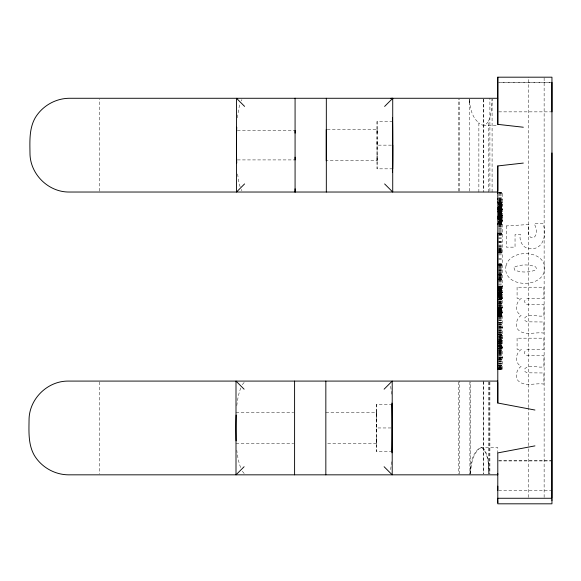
<?xml version="1.0" encoding="UTF-8"?>
<svg xmlns="http://www.w3.org/2000/svg" width="581" height="581" viewBox="0 0 581 581"><rect width="100%" height="100%" fill="white"/><g stroke="black" fill="none" stroke-linecap="round" stroke-linejoin="round"><path stroke-width="0.44" stroke-dasharray="2.9 2.18" d="M99.286 191.127L99.286 99.177M376.677 431.894L376.677 424.021M392.298 404.282L376.648 404.282L376.648 430.601M392.298 451.64L376.648 451.64L376.691 427.957L392.313 427.957M376.648 420.339L376.662 412.35L325.847 412.336M376.677 438.771L376.662 443.572L325.847 443.586M377.091 153.9L377.076 160.763L326.261 160.538M392.727 121.473L377.062 121.473L377.047 145.148L392.727 145.148M392.727 168.831L377.062 168.831L377.062 137.53M458.598 191.127L458.598 99.177M459.513 191.127L459.513 99.177M459.571 473.929L459.571 381.085M469.375 191.127L469.375 99.177M470.508 473.929L470.508 381.986M478.867 192.028L478.867 122.838C471.932 117.398 470.022 107.848 469.375 99.489M488.258 192.028L488.258 121.887C491.33 114.769 491.824 106.817 492.063 99.148M489.899 191.127L489.899 98.276M492.092 192.028L492.092 99.177M528.514 497.365L528.514 446.542M528.514 445.634L528.514 408.428M528.514 407.521L528.514 77.186M544.136 497.365L544.136 77.186M377.062 133.419L377.076 129.541L326.261 129.527M469.898 474.83C470.356 465.635 471.38 454.872 478.867 448.525L481.221 447.566L497.794 447.566L497.794 453.318M470.603 473.224C471.104 464.524 472.411 454.473 479.485 448.525L481.62 447.566L483.653 448.525C488.752 455.584 488.926 464.836 489.042 473.224M488.258 121.887L485.985 124.261L483.101 125.22L480.218 124.261L478.867 122.838M498.701 111.857L551.95 111.857M483.101 125.22L497.794 125.22M237.382 130.391L295.075 130.391M237.382 159.913L295.075 159.913M498.578 192.355L502.485 192.355L502.485 193.386L498.578 193.386M498.578 192.572L502.485 192.572L502.485 234.216L498.578 234.216M498.578 192.674L502.485 192.674M498.578 193.219L502.485 193.219M498.578 194.294L502.485 194.294M498.578 195.804L502.485 195.804M498.578 197.7L502.485 197.7M498.578 198.542L502.485 198.542L502.485 199.632L498.578 199.632M498.578 198.905L502.485 198.905M498.578 199.043L502.485 199.043M498.578 199.937L502.485 199.987M498.578 200.387L502.485 200.387M498.578 200.772L502.485 200.772M498.578 201.665L502.485 201.665M498.578 201.912L502.485 201.912L502.485 202.929L498.578 202.929M498.578 202.043L502.485 202.043M502.485 202.152L498.578 202.137L502.485 202.224M498.578 202.362L502.485 202.413L498.578 202.515M498.578 202.638L502.485 202.638M498.578 202.689L502.485 202.733M498.578 202.798L502.485 202.863M498.578 203.089L502.485 203.139M498.578 203.285L502.485 203.285M498.578 203.539L502.485 203.619M498.578 203.662L502.485 203.72M498.578 203.822L502.485 203.822M498.578 203.967L502.485 203.916M498.578 204.047L502.485 204.047M498.578 204.447L502.485 204.447M498.578 204.512L502.485 204.512M498.578 204.694L502.485 204.694M498.578 204.795L502.485 204.795M502.485 204.933L498.578 204.94L502.485 205.02M498.578 205.144L502.485 205.108M498.578 205.71L502.485 205.71M498.578 205.827L502.485 205.827M498.578 206.168L502.485 206.168M498.578 206.371L502.485 206.328M498.578 206.458L502.485 206.458M498.578 206.604L502.485 206.604M498.578 206.713L502.485 206.713M498.578 207.105L502.485 207.134M498.578 207.424L502.485 207.424L502.485 208.288L498.578 208.288L502.485 208.194M498.578 207.722L502.485 207.722M498.578 207.838L502.485 207.838M498.578 207.983L502.485 207.983M498.578 208.027L502.485 208.027M498.578 208.456L502.485 208.456L502.485 209.719L498.578 209.697L502.485 209.683M498.578 208.543L502.485 208.535M498.578 208.702L502.485 208.623M498.578 208.768L502.485 208.79M498.578 208.913L502.485 208.928M498.578 209.153L502.485 209.153M498.578 209.305L502.485 209.269M498.578 209.567L502.485 209.567M498.578 209.814L502.485 209.814M498.578 210.01L502.485 210.002L498.578 210.351M498.578 210.518L502.485 210.518M498.578 210.78L502.485 210.78M498.578 210.976L502.485 210.947M498.578 211.099L502.485 211.128L502.485 211.847L498.578 211.847M498.578 211.157L502.485 211.157M498.578 211.295L502.485 211.368M498.578 211.448L502.485 211.411M498.578 211.578L502.485 211.578M498.578 211.745L502.485 211.716M498.578 211.992L502.485 211.992M498.578 212.268L502.485 212.268M498.578 212.537L502.485 212.537M498.578 212.69L502.485 212.69M498.578 212.748L502.485 212.748M498.578 212.878L502.485 212.878M498.578 213.045L502.485 213.002M498.578 213.125L502.485 213.125M498.578 213.547L502.485 213.445M498.578 213.779L502.485 213.779M498.578 213.982L502.485 213.982M498.578 214.157L502.485 214.157L498.578 214.28M498.578 214.367L502.485 214.367M498.578 214.636L502.485 214.592M498.578 214.679L502.485 214.679M498.578 214.817L502.485 214.803M498.578 214.977L502.485 214.977M498.578 215.035L502.485 215.05M498.578 215.137L502.485 215.137M498.578 215.304L502.485 215.304M498.578 215.471L502.485 215.42M502.485 215.536L498.578 215.58L502.485 215.624M502.485 215.769L498.578 215.841L502.485 215.871M498.578 216.023L502.485 216.038M498.578 216.11L502.485 216.212L502.485 218.957M498.578 216.248L502.485 216.248M498.578 216.546L502.485 216.568L498.578 216.669M498.578 216.771L502.485 216.815M498.578 216.858L502.485 216.931M502.485 217.062L498.578 217.018L502.485 217.12M498.578 217.25L502.485 217.214M498.578 217.548L502.485 217.49M498.578 217.606L502.485 217.65M498.578 217.715L502.485 217.679M498.578 217.882L502.485 217.882M498.578 218.267L502.485 218.267M498.578 218.282L502.485 218.282M498.578 218.441L502.485 218.441M498.578 218.536L502.485 218.616M498.578 218.79L502.485 218.797M498.578 218.892L502.485 218.914M498.578 219.124L502.485 219.124M498.578 219.226L502.485 219.226M498.578 219.429L502.485 219.436M498.578 219.538L502.485 219.538M498.578 220.126L502.485 220.199M498.578 220.548L502.485 220.504M498.578 221.245L502.485 221.245M498.578 221.346L502.485 221.325M498.578 221.448L502.485 221.426M498.578 221.681L502.485 221.681M498.578 221.92L502.485 221.92M498.578 222.087L502.485 222.087M498.578 222.203L502.485 222.269M498.578 222.363L502.485 222.341M498.578 222.45L502.485 222.487M498.578 222.705L502.485 222.705M498.578 222.879L502.485 222.879M498.578 222.988L502.485 222.988M498.578 223.017L502.485 223.031M498.578 223.22L502.485 223.184M498.578 223.336L502.485 223.336M498.578 223.409L502.485 223.453M498.578 223.532L502.485 223.525L502.485 224.426L498.578 224.426M498.578 223.736L502.485 223.845L498.578 223.903M498.578 224.063L502.485 224.077M498.578 224.172L502.485 224.201M498.578 224.251L502.485 224.281M498.578 225.45L502.485 225.755L498.578 225.748M498.578 226.626L502.485 226.626M498.578 226.67L502.485 226.67M498.578 227.977L502.485 228.028M498.578 228.115L502.485 228.115M498.578 229.684L502.485 229.684M498.578 230.541L502.485 230.541M498.578 231.354L502.485 231.354M498.578 232.669L502.485 232.669M498.578 233.134L502.485 233.155L502.485 369.4L498.578 369.393M498.578 233.301L502.485 233.366M498.578 233.526L502.485 233.526M498.578 233.664L502.485 233.773M498.578 233.816L502.485 233.816M498.578 234.375L502.485 234.375M498.578 234.949L502.485 234.949M498.578 235.174L502.485 235.174M498.578 237.883L502.485 237.883M498.578 238.326L502.485 238.326M498.578 241.26L502.485 241.26M498.578 241.907L502.485 241.907M498.578 242.095L502.485 242.088M498.578 242.262L502.485 242.262M498.578 245.066L502.485 245.066M498.578 245.886L502.485 245.937M498.578 246.54L502.485 246.54M498.578 246.983L502.485 246.983M498.578 248.007L502.485 248.007M498.578 248.385L502.485 248.385M498.578 248.958L502.485 248.958M498.578 249.249L502.485 249.249M498.578 249.837L502.485 249.837M498.578 250.084L502.485 250.084M498.578 250.215L502.485 250.215M498.578 250.941L502.485 250.941M498.578 250.97L502.485 250.97M498.578 251.638L502.485 251.638M498.578 251.74L502.485 251.74M498.578 252.118L502.485 252.118M498.578 252.277L502.485 252.277M498.578 252.452L502.485 252.452M498.578 252.612L502.485 252.612M498.578 253.795L502.485 253.795M498.578 254.87L502.485 254.87M498.578 258.661L502.485 258.661M498.578 259.801L502.485 259.801M498.578 263.825L502.485 263.825M498.578 264.043L502.485 264.043M498.578 264.166L502.485 264.166M498.578 264.326L502.485 264.355M498.578 264.515L502.485 264.515M498.578 264.689L502.485 264.689M498.578 264.98L502.485 264.98M498.578 265.067L502.485 265.067M498.578 265.176L502.485 265.176M498.578 265.851L502.485 265.851M498.578 265.989L502.485 265.989M498.578 266.744L502.485 266.744M498.578 267.18L502.485 267.18M498.578 267.892L502.485 267.892M498.578 268.538L502.485 268.538M498.578 269.257L502.485 269.257M498.578 269.969L502.485 269.969M498.578 270.274L502.485 270.274M498.578 270.361L502.485 270.361M498.578 271.356L502.485 271.356M498.578 272.082L502.485 272.082M498.578 272.612L502.485 272.612M498.578 273.39L502.485 273.39M498.578 273.622L502.485 273.622M498.578 274.29L502.485 274.283M498.578 274.544L502.485 274.544M498.578 274.755L502.485 274.755M498.578 274.849L502.485 274.915M498.578 275.147L502.485 275.14M498.578 275.205L502.485 275.205M498.578 275.91L502.485 275.91M498.578 276.302L502.485 276.302M498.578 276.955L502.485 276.955M498.578 277.384L502.485 277.384M498.578 277.783L502.485 277.783M498.578 278.205L502.485 278.205M498.578 278.408L502.485 278.408M498.578 278.807L502.485 278.873M498.578 279.229L502.485 279.214M498.578 279.519L502.485 279.454M498.578 279.635L502.485 279.635M498.578 279.708L502.485 279.708M498.578 279.781L502.485 279.846M498.578 279.969L502.485 279.933M498.578 280.536L502.485 280.536M498.578 280.986L502.485 280.986M498.578 281.553L502.485 281.553M498.578 282.969L502.485 283.027M498.578 284.77L502.485 284.77M498.578 285.983L502.485 285.983M498.578 286.389L502.485 286.389M498.578 286.731L502.485 286.731M498.578 286.912L502.485 286.898M498.578 286.992L502.485 286.934M498.578 287.065L502.485 287.05M498.578 287.312L502.485 287.312M498.578 287.413L502.485 287.413M498.578 287.53L502.485 287.631M498.578 287.762L502.485 287.82M498.578 288.249L502.485 288.249M498.578 288.452L502.485 288.452M498.578 288.488L502.485 288.488M498.578 288.67L502.485 288.67M498.578 288.793L502.485 288.793M498.578 289.062L502.485 289.062M498.578 289.149L502.485 289.149M498.578 289.331L502.485 289.331M498.578 289.498L502.485 289.461M498.578 289.687L502.485 289.687M498.578 289.737L502.485 289.737M498.578 289.839L502.485 289.839M498.578 290.042L502.485 290.042M498.578 290.268L502.485 290.268M498.578 290.398L502.485 290.398M498.578 290.529L502.485 290.529M498.578 290.769L502.485 290.718M498.578 290.979L502.485 290.979M498.578 291.248L502.485 291.212M498.578 291.509L502.485 291.509M498.578 291.836L502.485 291.836M498.578 292.105L502.485 292.105M498.578 292.323L502.485 292.323M498.578 292.701L502.485 292.701M498.578 292.737L502.485 292.737M498.578 293.064L502.485 293.064M498.578 293.136L502.485 293.136M498.578 293.405L502.485 293.405M498.578 293.507L502.485 293.507M498.578 293.812L502.485 293.812M498.578 294.088L502.485 294.088M498.578 294.182L502.485 294.211M502.485 294.327L498.578 294.4L502.485 294.48M498.578 294.618L502.485 294.618M498.578 294.77L502.485 294.77M498.578 294.857L502.485 294.857M498.578 295.003L502.485 295.003M498.578 295.133L502.485 295.112M498.578 295.25L502.485 295.25M498.578 295.431L502.485 295.504M498.578 295.606L502.485 295.547M498.578 295.751L502.485 295.751M498.578 296.157L502.485 296.157M498.578 296.499L502.485 296.492M498.578 296.717L502.485 296.717M498.578 296.913L502.485 296.913M498.578 297.007L502.485 297.007M498.578 297.319L502.485 297.319M498.578 297.465L502.485 297.465M498.578 297.733L502.485 297.784M502.485 297.908L498.578 297.908L502.485 298.031M498.578 298.685L502.485 298.765M498.578 298.968L502.485 298.997L498.578 299.07M498.578 299.222L502.485 299.222M498.578 299.368L502.485 299.368M498.578 299.673L502.485 299.673M498.578 299.825L502.485 299.825M498.578 300.951L502.485 300.951M498.578 301.299L502.485 301.299M498.578 301.466L502.485 301.466M498.578 302.113L502.485 302.113M498.578 302.614L502.485 302.614M498.578 302.904L502.485 302.984M498.578 303.231L502.485 303.231M498.578 303.565L502.485 303.565M498.578 303.878L502.485 303.878M498.578 304.023L502.485 304.023M498.578 304.727L502.485 304.727M498.578 305.301L502.485 305.207M498.578 305.512L502.485 305.512M498.578 305.795L502.485 305.795M498.578 306.441L502.485 306.441M498.578 306.645L502.485 306.637M498.578 307.211L502.485 307.211M498.578 307.342L502.485 307.269M498.578 307.451L502.485 307.451M498.578 307.603L502.485 307.603M502.485 307.719L498.578 307.719L502.485 307.828M498.578 307.959L502.485 307.937M498.578 308.017L502.485 308.032M498.578 308.264L502.485 308.257M498.578 308.38L502.485 308.358M498.578 308.504L502.485 308.46M498.578 308.598L502.485 308.627M498.578 308.736L502.485 308.736M498.578 308.845L502.485 308.939M498.578 309.005L502.485 309.034M498.578 309.143L502.485 309.157M498.578 309.281L502.485 309.281M498.578 309.397L502.485 309.397M498.578 309.462L502.485 309.462M498.578 309.593L502.485 309.593M498.578 309.724L502.485 309.724M498.578 309.891L502.485 309.862M498.578 310.065L502.485 310.065M498.578 310.385L502.485 310.385M498.578 310.515L502.485 310.515M498.578 310.61L502.485 310.588M498.578 310.857L502.485 310.857M498.578 310.958L502.485 310.958M498.578 311.089L502.485 311.089M498.578 311.358L502.485 311.358M498.578 311.561L502.485 311.561M498.578 311.663L502.485 311.627M498.578 312.048L502.485 312.048M498.578 312.099L502.485 312.113M498.578 312.643L502.485 312.643M498.578 312.723L502.485 312.709M498.578 312.898L502.485 312.898M498.578 313.036L502.485 313.036M498.578 313.144L502.485 313.144M498.578 313.232L502.485 313.232M498.578 313.333L502.485 313.341M498.578 313.435L502.485 313.435M498.578 313.58L502.485 313.58M498.578 313.842L502.485 313.82M498.578 313.972L502.485 313.972M498.578 314.096L502.485 314.089M498.578 314.219L502.485 314.219M498.578 314.306L502.485 314.306M498.578 314.641L502.485 314.641M498.578 314.837L502.485 314.837M498.578 315.033L502.485 315.033M498.578 315.323L502.485 315.243M498.578 315.454L502.485 315.454M498.578 315.556L502.485 315.556M498.578 315.679L502.485 315.679M498.578 315.73L502.485 315.73M498.578 315.904L502.485 315.846M498.578 315.962L502.485 315.962M498.578 316.115L502.485 316.115M498.578 316.224L502.485 316.224M498.578 316.449L502.485 316.449M498.578 316.71L502.485 316.71M498.578 316.972L502.485 316.972M498.578 317.248L502.485 317.248M498.578 318.09L502.485 318.032M498.578 318.606L502.485 318.606M498.578 319.608L502.485 319.608M498.578 320.668L502.485 320.668M498.578 320.705L502.485 320.705M498.578 322.201L502.485 322.201M498.578 322.426L502.485 322.426M498.578 322.811L502.485 322.811M498.578 322.978L502.485 322.978M498.578 323.29L502.485 323.29M498.578 324.445L502.485 324.445M498.578 324.568L502.485 324.568M498.578 324.75L502.485 324.75M498.578 325.672L502.485 325.672M498.578 326.551L502.485 326.551M498.578 326.725L502.485 326.725M498.578 327.139L502.485 327.11M498.578 327.502L502.485 327.502M498.578 328.033L502.485 328.033M498.578 328.207L502.485 328.207M498.578 329.253L502.485 329.253M498.578 330.124L502.485 330.124M498.578 330.589L502.485 330.589M498.578 330.916L502.485 330.901M498.578 331.381L502.485 331.381M498.578 332.179L502.485 332.179M498.578 332.608L502.485 332.608M498.578 332.79L502.485 332.79M498.578 333.218L502.485 333.182M498.578 334.024L502.485 334.024M498.578 334.169L502.485 334.169M498.578 334.467L502.485 334.467M498.578 334.525L502.485 334.525M498.578 334.794L502.485 334.801M498.578 334.976L502.485 334.976M498.578 335.978L502.485 336.043M498.578 336.464L502.485 336.464M498.578 336.581L502.485 336.624M498.578 337.14L502.485 337.14M498.578 337.844L502.485 337.844M498.578 338.142L502.485 338.142M498.578 338.984L502.485 338.984M498.578 339.442L502.485 339.442M498.578 339.645L502.485 339.645M498.578 339.936L502.485 339.936M502.485 340.495L498.578 340.481L502.485 340.568M498.578 340.771L502.485 340.662M498.578 340.873L502.485 340.865M498.578 340.953L502.485 340.953M498.578 341.105L502.485 341.12L498.578 341.214M498.578 341.301L502.485 341.301M498.578 341.446L502.485 341.396M498.578 341.534L502.485 341.613L498.578 341.701M498.578 342.136L502.485 342.136M498.578 342.245L502.485 342.245M498.578 342.347L502.485 342.347M498.578 342.95L502.485 342.95M498.578 343.269L502.485 343.284M498.578 343.429L502.485 343.429M498.578 343.669L502.485 343.669M498.578 343.872L502.485 343.872M498.578 343.996L502.485 343.996M498.578 344.533L502.485 344.627M498.578 345.099L502.485 345.041M498.578 345.23L502.485 345.23M498.578 345.303L502.485 345.303M498.578 345.956L502.485 345.956M498.578 346.015L502.485 346.015M498.578 346.378L502.485 346.378M498.578 346.61L502.485 346.683M498.578 346.741L502.485 346.741M502.485 347.402L498.578 347.402L502.485 347.467M498.578 347.866L502.485 347.866M498.578 348.084L502.485 348.084M498.578 348.172L502.485 348.172M498.578 348.288L502.485 348.288M498.578 348.731L502.485 348.709M498.578 348.861L502.485 348.825M498.578 349.304L502.485 349.304M498.578 349.893L502.485 349.893M498.578 350.19L502.485 350.19M498.578 350.764L502.485 350.764M498.578 350.917L502.485 350.917M498.578 351.505L502.485 351.505M498.578 351.556L502.485 351.556M498.578 352.166L502.485 352.202M498.578 352.812L502.485 352.812M498.578 352.928L502.485 352.928M498.578 353.553L502.485 353.553M498.578 353.742L502.485 353.742M498.578 354.468L502.485 354.468M498.578 354.73L502.485 354.73M498.578 355.601L502.485 355.601M498.578 355.942L502.485 355.942M498.578 357.032L502.485 357.054M502.485 357.228L498.578 357.235L502.485 357.308M502.485 357.38L498.578 357.475L502.485 357.504M498.578 357.649L502.485 357.685M498.578 357.845L502.485 357.845M498.578 358.281L502.485 358.281M498.578 358.404L502.485 358.404M498.578 359.123L502.485 359.123M498.578 359.189L502.485 359.189M498.578 359.661L502.485 359.661M498.578 359.908L502.485 359.908M498.578 360.264L502.485 360.242M498.578 361.6L502.485 361.6M498.578 361.716L502.485 361.716M498.578 362.028L502.485 362.014M498.578 363.575L502.485 363.575M498.578 363.677L502.485 363.677M498.578 363.851L502.485 363.851M498.578 364.076L502.485 364.076M498.578 365.173L502.485 365.173M498.578 365.304L502.485 365.304M498.578 365.384L502.485 365.384M498.578 365.827L502.485 365.827M498.578 366.429L502.485 366.429M498.578 366.633L502.485 366.655M498.578 367.257L502.485 367.257M498.578 367.388L502.485 367.388M498.578 367.671L502.485 367.671M498.578 368.093L502.485 368.093M498.578 368.332L502.485 368.332M498.578 368.448L502.485 368.448M498.578 368.601L502.485 368.601M498.578 368.942L502.485 368.942M498.578 369.051L502.485 368.993M498.578 369.175L502.485 369.175M498.578 369.334L502.485 369.291M236.009 412.336L293.695 412.336M236.009 443.586L293.695 443.586M498.701 460.806L551.95 460.806M498.701 460.929L551.95 460.929M498.701 490.451L551.95 490.495M377.062 121.473L377.091 168.831M376.648 404.282L376.648 451.64M481.221 447.566L483.254 448.525C488.527 456.085 488.752 465.904 488.882 474.83M469.441 99.148L469.818 104.369M377.076 129.541L377.091 134.342M376.662 412.35L376.67 415.393M377.076 160.763L377.062 156.877M376.662 443.572L376.648 437.776M377.062 150.356L377.091 141.212M489.899 381.986L489.899 473.929M489.071 381.986L489.071 473.929M488.882 381.986L488.882 473.929M483.791 99.177L483.791 192.028M483.704 381.085L483.704 473.929M483.515 381.986L483.515 473.929M483.421 99.177L483.421 191.127M469.898 381.986L469.898 473.929M458.482 381.986L458.482 473.929M99.286 381.986L99.286 473.929M237.462 117.805A39.065 7.321 -90 0 1 239.938 104.166M241.18 100.869A39.065 7.321 -90 0 1 241.907 99.605M241.907 190.691A39.065 7.321 -90 0 1 241.18 189.435M240.142 186.791A39.065 7.321 -90 0 1 237.462 172.492M244.231 473.5A39.065 11.104 90 0 1 241.972 470.414M240.636 467.523A39.065 11.104 90 0 1 236.794 450.282M391.434 461.75A39.065 3.058 90 0 1 390.679 469.601M236.794 405.632A39.065 11.104 90 0 1 241.551 386.314M242.408 384.745A39.065 11.104 90 0 1 244.231 382.414M390.679 386.314A39.065 3.058 90 0 1 391.434 394.172M506.341 225.929L506.341 247.15L515.042 247.15L515.042 234.571L520.307 234.208C518.717 241.159 523.43 249.423 531.201 248.799C543.99 248.973 546.99 233.221 542.995 223.598L534.295 223.598C536.023 227.672 538.166 234.041 534.077 237.375L532.385 237.745L530.569 237.317C527.025 234.165 528.383 228.66 528.899 224.513L506.341 225.929M517.083 338.186L517.083 349.348L521.324 349.457C515.391 352.987 514.432 363.14 521.121 366.379C516.567 369.276 514.955 376.089 517.976 380.613C524.636 387.382 535.747 382.574 543.91 384.114L543.91 372.98L526.756 372.806L524.839 371.375L524.89 368.644C529.603 363.793 538.093 368.419 543.91 366.742L543.91 355.587L526.916 355.412L524.861 354.011L524.599 352.783L524.897 351.287L527.243 349.566L543.91 349.348L543.91 338.186L517.083 338.186M517.083 287.21L517.083 298.365L521.324 298.365C515.463 302.004 514.381 312.113 521.121 315.396C516.567 318.301 514.955 325.106 517.976 329.63C524.636 336.399 535.747 331.591 543.91 333.131L543.91 321.997L526.756 321.823L524.839 320.392L524.89 317.662C529.603 312.81 538.093 317.437 543.91 315.766L543.91 304.604L526.916 304.429L525.631 303.899L524.599 301.8L524.897 300.304L527.243 298.583L543.91 298.365L543.91 287.21L517.083 287.21M506.029 265.64C501.628 286.76 539.364 289.222 544.252 271.748C549.03 250.128 510.626 247.462 506.029 265.64M514.04 267.725L514.526 270.042C520.997 272.721 529.218 272.663 535.667 269.925L536.394 268.422L535.711 266.926C529.247 264.217 521.026 264.29 514.577 267.028L514.04 267.725M551.95 82.328L498.701 82.328L551.95 82.371M502.485 213.292L498.578 213.292L502.485 213.336M502.485 220.671L498.578 220.671L502.485 220.722M502.485 220.947L498.578 220.947L502.485 221.005M502.485 286.535L498.578 286.535L502.485 286.549M502.485 288.125L498.578 288.125L502.485 288.125M502.485 292.475L498.578 292.475L502.485 292.534M502.485 298.387L498.578 298.387L502.485 298.438M502.485 312.44L498.578 312.44L502.485 312.455M502.485 327.684L498.578 327.684L502.485 327.749M502.485 335.673L498.578 335.673L502.485 335.695M502.485 337.982L498.578 337.982L502.485 338.004"/><path stroke-width="0.87" d="M326.326 192.028L326.326 98.276M390.94 98.349L392.727 98.276L392.727 192.028L384.622 183.916M497.794 502.855L497.794 501.309M497.794 500.408L497.794 452.904L534.948 445.881M497.794 490.495L497.794 486.144M497.794 473.5L497.794 474.83L68.188 474.83C54.418 474.597 41.389 467.109 34.294 455.301C28.2 444.581 28.905 432.032 29.05 420.143C28.927 399.212 47.272 380.947 68.188 381.085L497.794 381.085M534.948 410.033L497.794 403.011L497.794 165.934L523.314 163.072M523.314 127.232L497.794 124.363L497.794 98.276L69.045 98.276C55.289 98.509 42.29 106.011 35.216 117.805C29.13 128.532 29.834 141.074 29.98 152.963C29.849 173.872 48.136 192.158 69.045 192.028L497.794 192.028M497.794 98.051L497.794 77.186L551.95 77.186L551.95 500.408M392.727 98.32L384.622 106.432M244.586 183.916L236.482 192.028L236.482 98.276L244.586 106.381M244.107 466.725L236.002 474.83L236.002 381.085L244.107 389.19M384.106 389.19L392.204 381.085L392.204 474.83L384.106 466.725M497.794 498.266L551.95 498.266L551.95 152.963M551.95 82.328L551.95 111.857M551.95 499.667L551.95 503.814L497.794 503.814L497.794 499.667M497.794 77.186L497.794 124.363M497.794 165.934L497.794 190.691M497.794 192.355L497.794 193.386M497.794 198.542L497.794 199.632M497.794 201.912L497.794 202.929M497.794 207.424L497.794 208.288M497.794 208.456L497.794 209.719M497.794 211.128L497.794 211.847M497.794 216.248L497.794 218.957M497.794 223.525L497.794 224.426M497.794 233.134L497.794 369.4M497.794 382.414L497.794 403.011M392.727 145.148L392.727 168.831M326.261 129.527L326.261 160.777M325.839 381.085L325.839 474.83M295.075 98.654L295.075 98.276L295.075 192.028L295.075 188.825M295.075 130.391L295.075 133.143M295.075 157.16L295.075 159.913M294.596 381.085L294.596 474.83M236.482 130.391L236.482 133.143M236.482 157.16L236.482 159.913M236.736 163.072A98.712 18.498 -90 0 1 236.736 127.232M392.487 172.492A39.065 1.816 -90 0 0 392.727 152.963A98.712 4.59 -90 0 0 392.669 127.232A39.065 1.816 -90 0 0 392.487 117.805M236.097 440.87A39.065 11.104 90 0 1 236.002 435.772A98.712 28.062 90 0 1 236.155 415.074M391.899 403.069A39.065 3.058 90 0 1 392.102 410.033A98.712 7.727 90 0 1 392.102 445.881A39.065 3.058 90 0 1 391.899 452.846M392.269 404.282L392.298 451.64L392.298 404.282"/></g></svg>
